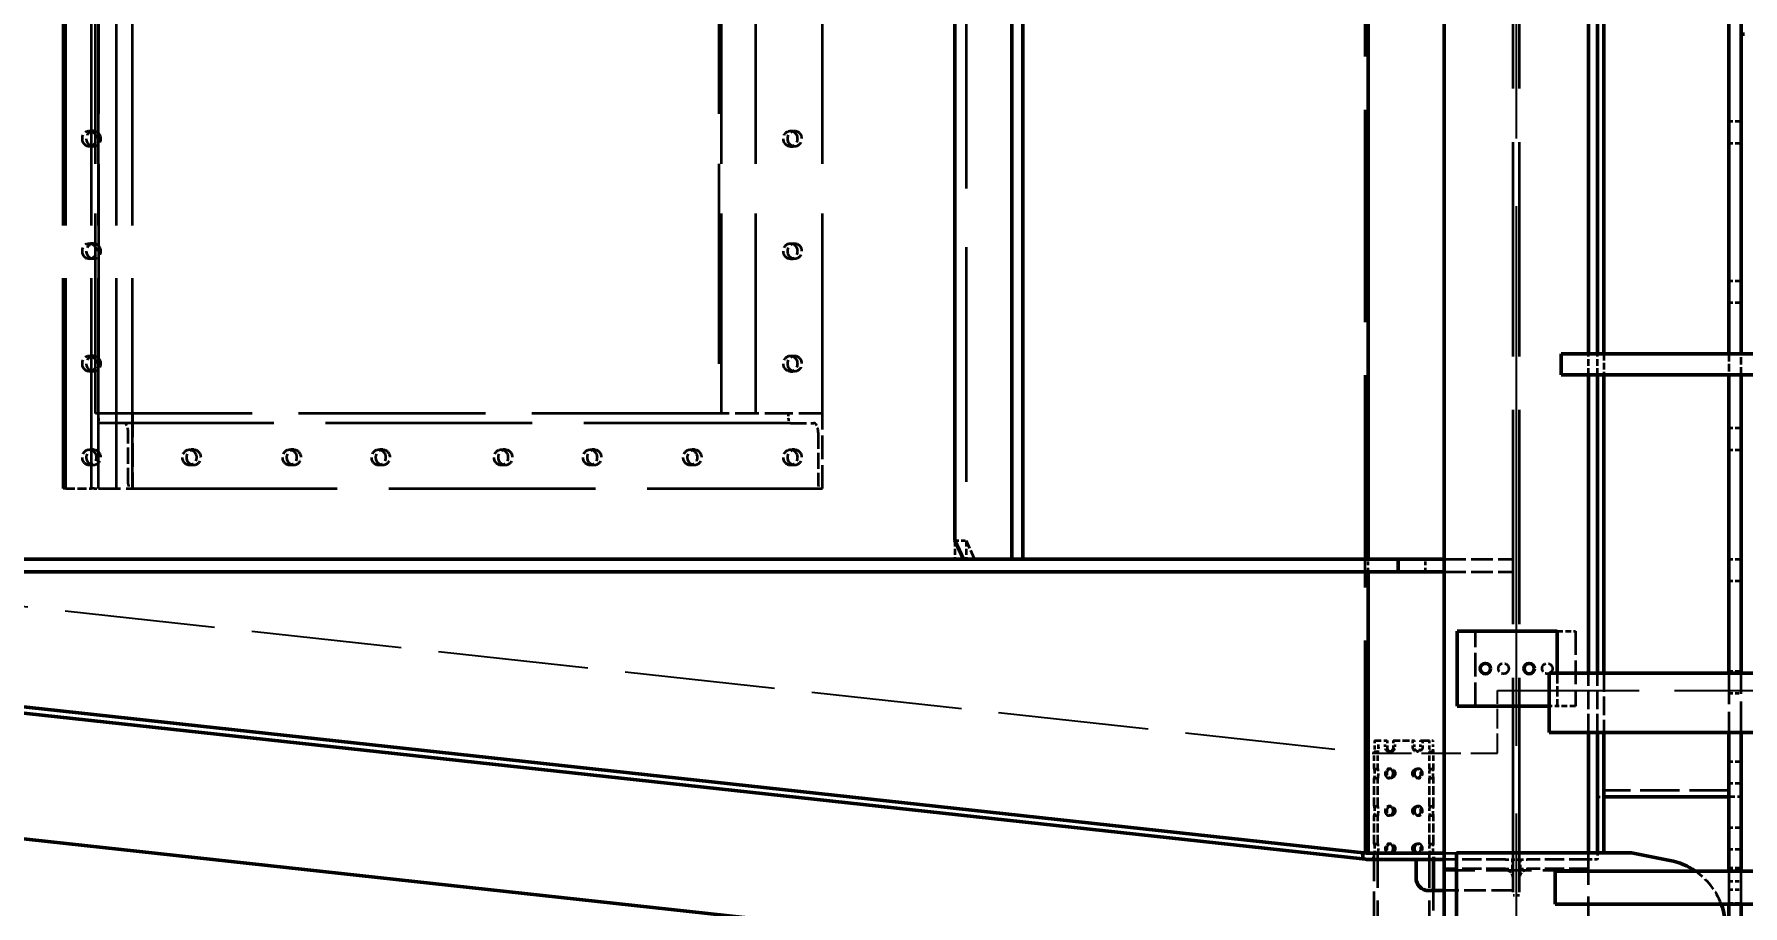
# Model space of a CAD drawing. Header units: inches. Extents: x 11 to 1621, y 11 to 1332.
# Drawn here: x 562.3 to 630.7, y 313.8 to 348.7 of the extents above; entities that cross this region are included whole.
import ezdxf

# ---------------------------------------------------------------- set-up
doc = ezdxf.new("R2010")
doc.units = ezdxf.units.IN
doc.header["$LTSCALE"] = 48
doc.header["$MEASUREMENT"] = 0
doc.linetypes.add('CHAIN', pattern=[0.7087, 0.4724, -0.0591, 0.1181, -0.0591])
doc.linetypes.add('DASHED', pattern=[0.2067, 0.1654, -0.0413])
for name, color, linetype, lineweight in [('Centerline (ANSI)', 7, 'Continuous', 25), ('Dimension (ANSI)', 7, 'Continuous', 25), ('Hidden (ANSI)', 7, 'DASHED', 35), ('Sketch Geometry (ANSI)', 7, 'Continuous', 25), ('Visible (ANSI)', 7, 'Continuous', 50)]:
    doc.layers.add(name, color=color, linetype=linetype, lineweight=lineweight)
doc.styles.add('Dimension Text', font='tahoma.ttf')
doc.dimstyles.new('ELC FT', dxfattribs={"dimscale": 48, "dimtxt": 0.12, "dimasz": 0.098425, "dimexe": 0.05, "dimexo": 0.1, "dimgap": 0.031496, "dimtad": 1, "dimdec": 5, "dimzin": 3, "dimdsep": 46, "dimlunit": 4, "dimtxsty": 'Dimension Text', "dimcen": 0.09, "dimdle": 0.5, "dimclrd": 5, "dimclre": 5, "dimclrt": 256, "dimadec": 1, "dimazin": 3, "dimtfac": 0.833333, "dimtofl": 0, "dimtmove": 0, "dimatfit": 3, "dimfxl": 0, "dimfrac": 2, "dimtolj": 1, "dimtzin": 0, "dimlwd": 25, "dimlwe": 25, "dimarcsym": 0})

# ---------------------------------------------------------------- blocks, each defined once
blk = doc.blocks.new('*D15')
at = {"layer": 'Defpoints', "color": 0, "linetype": 'Continuous', "transparency": 16777216}
for p in [(804.877, 319.63), (264.502, 280.771), (804.877, 187.693)]:
    blk.add_point(p, dxfattribs=at)
at = {"layer": 'Dimension (ANSI)', "color": 5, "linetype": 'Continuous', "lineweight": 25, "transparency": 16777216}
for p, q in [((804.877, 314.83), (804.877, 185.293)), ((264.502, 275.971), (264.502, 185.293)), ((269.227, 187.693), (800.153, 187.693))]:
    blk.add_line(p, q, dxfattribs=at)
at = {"layer": 'Dimension (ANSI)', "color": 5, "linetype": 'Continuous', "transparency": 16777216}
for points in [[(269.227, 188.48), (269.227, 186.905), (264.502, 187.693)], [(800.153, 188.48), (800.153, 186.905), (804.877, 187.693)]]:
    blk.add_solid(points, dxfattribs=at)
at = {"layer": 'Dimension (ANSI)', "linetype": 'Continuous', "lineweight": 25, "transparency": 16777216, "insert": (534.752, 192.841), "char_height": 5.76, "attachment_point": 5, "style": 'Dimension Text'}
blk.add_mtext('\\A1;45\'-0 3/8"', dxfattribs=at)

msp = doc.modelspace()

# ---------------------------------------------------------------- linework, layer by layer
at = {"layer": 'Centerline (ANSI)', "linetype": 'CHAIN', "ltscale": 0.952448}
msp.add_line((621.627429, 406.627735), (621.627429, 286.951101), dxfattribs=at)
at = {"layer": 'Hidden (ANSI)', "ltscale": 1.070374}
msp.add_line((615.589156, 315.948575), (615.589156, 400.907146), dxfattribs=at)
at = {"layer": 'Hidden (ANSI)', "ltscale": 1.080095}
for p, q in [((621.497429, 292.951101), (621.497429, 400.113796)), ((621.757429, 292.951101), (621.757429, 400.113796))]:
    msp.add_line(p, q, dxfattribs=at)
at = {"layer": 'Hidden (ANSI)', "ltscale": 1.182856}
msp.add_line((599.617519, 387.130235), (599.617519, 328.451101), dxfattribs=at)
at = {"layer": 'Hidden (ANSI)', "ltscale": 1.060817}
for p, q in [((563.499746, 330.525229), (563.499746, 383.150229)), ((563.604838, 330.525229), (563.604838, 383.150229)), ((564.641364, 330.525229), (564.641364, 383.150229)), ((564.909544, 330.525229), (564.909544, 383.150229)), ((565.639724, 330.525229), (565.639724, 383.150229)), ((566.275714, 330.525229), (566.275714, 383.150229))]:
    msp.add_line(p, q, dxfattribs=at)
at = {"layer": 'Hidden (ANSI)', "ltscale": 1.007902}
for p, q in [((564.795697, 333.525229), (564.795697, 373.525229)), ((564.909544, 373.525229), (564.909544, 333.525229)), ((589.723875, 373.525229), (589.723875, 333.525229)), ((589.837722, 333.525229), (589.837722, 373.525229)), ((589.837722, 333.525229), (589.837722, 373.525229)), ((591.203892, 333.525229), (591.203892, 373.525229)), ((593.874768, 333.525229), (593.874768, 373.525229))]:
    msp.add_line(p, q, dxfattribs=at)
at = {"layer": 'Hidden (ANSI)', "ltscale": 0.019741}
for p, q in [((630.127429, 345.220987), (630.627429, 345.220987)), ((630.127429, 344.345987), (630.627429, 344.345987)), ((630.127429, 338.842153), (630.627429, 338.842153)), ((630.127429, 337.967153), (630.627429, 337.967153)), ((630.127429, 332.955184), (630.627429, 332.955184)), ((630.127429, 332.080184), (630.627429, 332.080184)), ((599.172373, 328.451101), (599.617519, 328.451101)), ((615.703003, 327.201101), (615.703003, 327.701101)), ((615.703003, 327.201101), (615.703003, 327.701101)), ((615.703003, 327.201101), (615.703003, 327.701101)), ((617.992429, 327.201101), (617.992429, 327.701101)), ((630.127429, 327.705036), (630.627429, 327.705036)), ((630.127429, 326.830036), (630.627429, 326.830036)), ((630.127429, 323.220987), (630.627429, 323.220987)), ((630.127429, 322.345987), (630.627429, 322.345987)), ((630.127429, 319.613448), (630.627429, 319.613448)), ((630.127429, 318.738448), (630.627429, 318.738448)), ((630.627429, 318.192735), (630.127429, 318.192735)), ((630.127429, 316.971248), (630.627429, 316.971248)), ((630.127429, 316.096248), (630.627429, 316.096248)), ((630.127429, 315.359448), (630.627429, 315.359448)), ((630.127429, 314.817735), (630.627429, 314.817735)), ((630.127429, 314.484448), (630.627429, 314.484448)), ((630.127429, 313.942735), (630.627429, 313.942735))]:
    msp.add_line(p, q, dxfattribs=at)
at = {"layer": 'Hidden (ANSI)', "ltscale": 0.01478}
for p, q in [((564.717703, 344.837729), (564.546932, 344.837729)), ((592.591132, 344.837729), (592.761903, 344.837729)), ((564.717703, 344.212729), (564.546932, 344.212729)), ((592.591132, 344.212729), (592.761903, 344.212729)), ((564.717703, 340.337729), (564.546932, 340.337729)), ((564.717703, 339.712729), (564.546932, 339.712729)), ((592.591132, 340.337729), (592.761903, 340.337729)), ((592.591132, 339.712729), (592.761903, 339.712729)), ((564.717703, 335.837729), (564.546932, 335.837729)), ((592.591132, 335.837729), (592.761903, 335.837729)), ((564.717703, 335.212729), (564.546932, 335.212729)), ((592.591132, 335.212729), (592.761903, 335.212729)), ((564.717703, 332.087729), (564.546932, 332.087729)), ((568.724017, 332.087729), (568.553246, 332.087729)), ((572.730332, 332.087729), (572.55956, 332.087729)), ((576.2915, 332.087729), (576.120729, 332.087729)), ((581.188106, 332.087729), (581.017335, 332.087729)), ((584.749274, 332.087729), (584.578503, 332.087729)), ((588.755589, 332.087729), (588.584818, 332.087729)), ((592.761903, 332.087729), (592.591132, 332.087729)), ((564.717703, 331.462729), (564.546932, 331.462729)), ((568.724017, 331.462729), (568.553246, 331.462729)), ((572.730332, 331.462729), (572.55956, 331.462729)), ((576.2915, 331.462729), (576.120729, 331.462729)), ((581.188106, 331.462729), (581.017335, 331.462729)), ((584.749274, 331.462729), (584.578503, 331.462729)), ((588.755589, 331.462729), (588.584818, 331.462729)), ((592.761903, 331.462729), (592.591132, 331.462729)), ((621.466179, 315.692735), (621.466179, 315.317735)), ((621.788679, 315.692735), (621.788679, 315.317735))]:
    msp.add_line(p, q, dxfattribs=at)
at = {"layer": 'Hidden (ANSI)', "ltscale": 0.033232}
for p, q in [((624.512429, 335.080116), (624.512429, 335.920116)), ((624.877429, 335.080116), (624.877429, 335.920116)), ((625.127429, 335.920116), (625.127429, 335.080116))]:
    msp.add_line(p, q, dxfattribs=at)
at = {"layer": 'Hidden (ANSI)', "ltscale": 0.038411}
for p, q in [((630.127429, 335.920116), (630.127429, 335.080116)), ((630.627429, 335.080116), (630.627429, 335.920116))]:
    msp.add_line(p, q, dxfattribs=at)
at = {"layer": 'Hidden (ANSI)', "ltscale": 0.940708}
msp.add_line((589.723875, 333.525229), (564.795697, 333.525229), dxfattribs=at)
at = {"layer": 'Hidden (ANSI)', "ltscale": 0.007241}
for p, q in [((564.909544, 333.340229), (564.909544, 333.525229)), ((590.002426, 333.525229), (589.837722, 333.525229)), ((592.508598, 333.525229), (592.508598, 333.340229)), ((593.874768, 333.525229), (593.790521, 333.525229)), ((564.74484, 330.525229), (564.909544, 330.525229)), ((593.790521, 330.525229), (593.874768, 330.525229))]:
    msp.add_line(p, q, dxfattribs=at)
at = {"layer": 'Hidden (ANSI)', "ltscale": 1.041499}
for p, q in [((592.595122, 333.150229), (564.996068, 333.150229)), ((566.191467, 330.525229), (593.790521, 330.525229))]:
    msp.add_line(p, q, dxfattribs=at)
at = {"layer": 'Hidden (ANSI)', "ltscale": 0.118944}
for p, q in [((566.275714, 333.525229), (566.275714, 330.525229)), ((592.508598, 333.525229), (589.837722, 333.525229)), ((593.874768, 333.525229), (592.508598, 333.525229)), ((593.874768, 330.525229), (593.874768, 333.525229)), ((619.992429, 321.826101), (619.992429, 324.826101)), ((623.992429, 324.826101), (623.992429, 321.826101))]:
    msp.add_line(p, q, dxfattribs=at)
at = {"layer": 'Hidden (ANSI)', "ltscale": 0.00982}
for p, q in [((589.837722, 333.525229), (589.723875, 333.525229)), ((615.956596, 320.442735), (615.956596, 320.192735)), ((616.112851, 320.192735), (616.112851, 320.442735)), ((616.380519, 320.192735), (616.380519, 320.442735)), ((616.458646, 320.442735), (616.458646, 320.192735)), ((616.705278, 320.442735), (616.705278, 320.192735)), ((616.783405, 320.192735), (616.783405, 320.442735)), ((617.474995, 320.442735), (617.474995, 320.192735)), ((617.553123, 320.192735), (617.553123, 320.442735)), ((617.799755, 320.192735), (617.799755, 320.442735)), ((617.877882, 320.442735), (617.877882, 320.192735)), ((618.14555, 320.442735), (618.14555, 320.192735)), ((618.301804, 320.192735), (618.301804, 320.442735)), ((624.877429, 318.192735), (625.127429, 318.192735)), ((615.91045, 315.692735), (615.91045, 315.942735)), ((618.3167, 315.692735), (618.3167, 315.942735)), ((618.34795, 315.692735), (618.34795, 315.942735)), ((624.877429, 315.942735), (624.877429, 315.692735)), ((624.877429, 315.942735), (625.127429, 315.942735))]:
    msp.add_line(p, q, dxfattribs=at)
at = {"layer": 'Hidden (ANSI)', "ltscale": 0.081445}
for p, q in [((592.595122, 333.150229), (593.530949, 333.150229)), ((566.104943, 330.715229), (566.104943, 332.770229)), ((593.703997, 332.770229), (593.703997, 330.715229))]:
    msp.add_line(p, q, dxfattribs=at)
at = {"layer": 'Hidden (ANSI)', "ltscale": 0.008178}
for p, q in [((563.603222, 330.525229), (563.499746, 330.525229)), ((564.74484, 330.525229), (564.641364, 330.525229))]:
    msp.add_line(p, q, dxfattribs=at)
at = {"layer": 'Hidden (ANSI)', "ltscale": 0.046171}
msp.add_line((563.603222, 330.525229), (564.641364, 330.525229), dxfattribs=at)
at = {"layer": 'Hidden (ANSI)', "ltscale": 0.111603}
msp.add_line((564.909544, 330.525229), (566.191467, 330.525229), dxfattribs=at)
at = {"layer": 'Hidden (ANSI)', "ltscale": 0.029661}
for p, q in [((599.172373, 328.451101), (599.172373, 327.701101)), ((599.617519, 328.451101), (599.617519, 327.701101))]:
    msp.add_line(p, q, dxfattribs=at)
at = {"layer": 'Hidden (ANSI)', "ltscale": 0.041988}
msp.add_line((599.617519, 328.451101), (599.959061, 327.701101), dxfattribs=at)
at = {"layer": 'Hidden (ANSI)', "ltscale": 0.109222}
for p, q in [((618.742429, 327.701101), (621.497429, 327.701101)), ((618.742429, 327.201101), (621.497429, 327.201101)), ((621.497429, 314.442735), (618.742429, 314.442735))]:
    msp.add_line(p, q, dxfattribs=at)
at = {"layer": 'Hidden (ANSI)', "ltscale": 0.028669}
for p, q in [((623.267429, 324.826101), (623.992429, 324.826101)), ((623.992429, 321.826101), (623.267429, 321.826101))]:
    msp.add_line(p, q, dxfattribs=at)
at = {"layer": 'Hidden (ANSI)', "ltscale": 0.052083}
msp.add_line((623.267429, 323.141153), (623.267429, 321.826101), dxfattribs=at)
at = {"layer": 'Hidden (ANSI)', "ltscale": 0.094143}
for p, q in [((624.512429, 320.766153), (624.512429, 323.141153)), ((624.877429, 320.766153), (624.877429, 323.141153)), ((625.127429, 323.141153), (625.127429, 320.766153))]:
    msp.add_line(p, q, dxfattribs=at)
at = {"layer": 'Hidden (ANSI)', "ltscale": 0.156341}
for p, q in [((630.127429, 323.141153), (630.127429, 320.766153)), ((630.627429, 320.766153), (630.627429, 323.141153))]:
    msp.add_line(p, q, dxfattribs=at)
at = {"layer": 'Hidden (ANSI)', "ltscale": 0.012896}
msp.add_line((623.267429, 321.826101), (622.939929, 321.826101), dxfattribs=at)
at = {"layer": 'Hidden (ANSI)', "ltscale": 0.006011}
for p, q in [((615.9417, 320.005235), (616.0957, 320.005235)), ((616.61245, 320.005235), (616.53545, 320.005235)), ((617.72295, 320.005235), (617.64595, 320.005235)), ((618.1627, 320.005235), (618.3167, 320.005235)), ((615.9417, 319.317735), (616.0957, 319.317735)), ((616.61245, 319.317735), (616.53545, 319.317735)), ((617.72295, 319.317735), (617.64595, 319.317735)), ((618.1627, 319.317735), (618.3167, 319.317735)), ((615.9417, 318.942735), (616.0957, 318.942735)), ((616.61245, 318.942735), (616.53545, 318.942735)), ((617.72295, 318.942735), (617.64595, 318.942735)), ((618.1627, 318.942735), (618.3167, 318.942735)), ((615.9417, 317.817735), (616.0957, 317.817735)), ((616.61245, 317.817735), (616.53545, 317.817735)), ((617.72295, 317.817735), (617.64595, 317.817735)), ((618.1627, 317.817735), (618.3167, 317.817735)), ((615.9417, 317.442735), (616.0957, 317.442735)), ((616.61245, 317.442735), (616.53545, 317.442735)), ((617.72295, 317.442735), (617.64595, 317.442735)), ((618.1627, 317.442735), (618.3167, 317.442735)), ((615.9417, 316.317735), (616.0957, 316.317735)), ((616.61245, 316.317735), (616.53545, 316.317735)), ((617.72295, 316.317735), (617.64595, 316.317735)), ((618.1627, 316.317735), (618.3167, 316.317735))]:
    msp.add_line(p, q, dxfattribs=at)
at = {"layer": 'Hidden (ANSI)', "ltscale": 0.027181}
for p, q in [((615.9417, 319.317735), (615.9417, 320.005235)), ((616.0957, 319.317735), (616.0957, 320.005235)), ((618.1627, 319.317735), (618.1627, 320.005235)), ((618.3167, 319.317735), (618.3167, 320.005235))]:
    msp.add_line(p, q, dxfattribs=at)
at = {"layer": 'Hidden (ANSI)', "ltscale": 0.034302}
for p, q in [((615.956596, 320.442735), (616.380519, 320.442735)), ((616.705278, 320.442735), (617.553123, 320.442735)), ((617.877882, 320.442735), (618.301804, 320.442735))]:
    msp.add_line(p, q, dxfattribs=at)
at = {"layer": 'Hidden (ANSI)', "ltscale": 0.0061}
for p, q in [((616.380519, 320.442735), (616.458646, 320.442735)), ((617.799755, 320.442735), (617.877882, 320.442735))]:
    msp.add_line(p, q, dxfattribs=at)
at = {"layer": 'Hidden (ANSI)', "ltscale": 0.044541}
for p, q in [((615.9417, 317.817735), (615.9417, 318.942735)), ((616.0957, 317.817735), (616.0957, 318.942735)), ((618.1627, 317.817735), (618.1627, 318.942735)), ((618.3167, 317.817735), (618.3167, 318.942735)), ((615.9417, 316.317735), (615.9417, 317.442735)), ((616.0957, 316.317735), (616.0957, 317.442735)), ((618.1627, 316.317735), (618.1627, 317.442735)), ((618.3167, 316.317735), (618.3167, 317.442735))]:
    msp.add_line(p, q, dxfattribs=at)
at = {"layer": 'Hidden (ANSI)', "ltscale": 0.198306}
for p, q in [((630.127429, 318.44275), (625.127429, 318.44275)), ((630.127429, 318.442735), (625.127429, 318.442735)), ((625.127429, 318.19275), (630.127429, 318.19275))]:
    msp.add_line(p, q, dxfattribs=at)
at = {"layer": 'Hidden (ANSI)', "ltscale": 0.208226}
msp.add_line((615.9417, 310.692735), (615.9417, 315.942735), dxfattribs=at)
at = {"layer": 'Hidden (ANSI)', "ltscale": 0.257828}
for p, q in [((616.0957, 309.442735), (616.0957, 315.942735)), ((618.1627, 309.442735), (618.1627, 315.942735))]:
    msp.add_line(p, q, dxfattribs=at)
at = {"layer": 'Hidden (ANSI)', "ltscale": 0.243344}
msp.add_line((618.742429, 315.942735), (624.877429, 315.942735), dxfattribs=at)
at = {"layer": 'Hidden (ANSI)', "ltscale": 0.237987}
msp.add_line((624.512429, 309.951101), (624.512429, 315.951101), dxfattribs=at)
at = {"layer": 'Hidden (ANSI)', "ltscale": 0.000231978}
for p, q in [((624.877429, 315.942735), (624.877429, 315.951101)), ((625.127429, 315.951101), (625.127429, 315.942735))]:
    msp.add_line(p, q, dxfattribs=at)
at = {"layer": 'Hidden (ANSI)', "ltscale": 0.097317}
for p, q in [((621.197429, 315.692735), (618.742429, 315.692735)), ((621.197429, 315.317735), (618.742429, 315.317735)), ((624.512429, 315.692735), (622.057429, 315.692735)), ((624.512429, 315.317735), (622.057429, 315.317735))]:
    msp.add_line(p, q, dxfattribs=at)
at = {"layer": 'Hidden (ANSI)', "ltscale": 0.22886}
msp.add_line((624.512429, 315.252735), (618.742429, 315.252735), dxfattribs=at)
at = {"layer": 'Hidden (ANSI)', "ltscale": 0.016651}
for p, q in [((621.197429, 315.692735), (621.466179, 315.692735)), ((621.197429, 315.317735), (621.466179, 315.317735)), ((621.788679, 315.692735), (622.057429, 315.692735)), ((621.788679, 315.317735), (622.057429, 315.317735))]:
    msp.add_line(p, q, dxfattribs=at)
at = {"layer": 'Hidden (ANSI)', "ltscale": 0.012697}
msp.add_line((621.466179, 315.692735), (621.788679, 315.692735), dxfattribs=at)
at = {"layer": 'Hidden (ANSI)', "ltscale": 0.014384}
msp.add_line((624.877429, 315.692735), (624.512429, 315.692735), dxfattribs=at)
at = {"layer": 'Hidden (ANSI)', "ltscale": 0.187188}
for p, q in [((630.127429, 315.219462), (630.127429, 313.904462)), ((630.627429, 313.904462), (630.627429, 315.219462))]:
    msp.add_line(p, q, dxfattribs=at)
at = {"layer": 'Hidden (ANSI)', "ltscale": 0.148704}
msp.add_line((618.3167, 310.692735), (618.3167, 314.442735), dxfattribs=at)
at = {"layer": 'Hidden (ANSI)', "ltscale": 0.010217}
msp.add_line((621.757429, 314.252735), (621.497429, 314.252735), dxfattribs=at)
at = {"layer": 'Hidden (ANSI)', "ltscale": 0.051884}
for centre in [(621.117429, 323.326101), (622.867429, 323.326101)]:
    msp.add_circle(centre, 0.2085, dxfattribs=at)
at = {"layer": 'Hidden (ANSI)', "ltscale": 0.000976341}
msp.add_arc((615.656352, 316.192735), 0.25, 263.7834729, 270, dxfattribs=at)
at = {"layer": 'Hidden (ANSI)', "ltscale": 0.067112}
msp.add_arc((627.242429, 312.951101), 2.75, 20.28418003, 55.57414757, dxfattribs=at)
at = {"layer": 'Hidden (ANSI)', "ltscale": 0.077814}
for centre, major_axis in [((564.546932, 344.525229), (0, -0.3125)), ((564.717703, 344.525229), (0, 0.3125)), ((592.591132, 344.525229), (0, 0.3125)), ((592.761903, 344.525229), (0, -0.3125)), ((564.546932, 340.025229), (0, -0.3125)), ((564.717703, 340.025229), (0, 0.3125)), ((592.591132, 340.025229), (0, 0.3125)), ((592.761903, 340.025229), (0, -0.3125)), ((564.546932, 335.525229), (0, -0.3125)), ((564.717703, 335.525229), (0, 0.3125)), ((592.591132, 335.525229), (0, 0.3125)), ((592.761903, 335.525229), (0, -0.3125)), ((564.546932, 331.775229), (0, 0.3125)), ((564.717703, 331.775229), (0, -0.3125)), ((568.553246, 331.775229), (0, 0.3125)), ((568.724017, 331.775229), (0, -0.3125)), ((572.55956, 331.775229), (0, 0.3125)), ((572.730332, 331.775229), (0, -0.3125)), ((576.120729, 331.775229), (0, 0.3125)), ((576.2915, 331.775229), (0, -0.3125)), ((581.017335, 331.775229), (0, 0.3125)), ((581.188106, 331.775229), (0, -0.3125)), ((584.578503, 331.775229), (0, 0.3125)), ((584.749274, 331.775229), (0, -0.3125)), ((588.584818, 331.775229), (0, 0.3125)), ((588.755589, 331.775229), (0, -0.3125)), ((592.591132, 331.775229), (0, 0.3125)), ((592.761903, 331.775229), (0, -0.3125))]:
    msp.add_ellipse(centre, major_axis=major_axis, ratio=0.890292068, dxfattribs=at)
at = {"layer": 'Hidden (ANSI)', "ltscale": 0.011743}
for centre in [(564.996068, 333.340229), (592.595122, 333.340229), (566.191467, 330.715229), (593.790521, 330.715229)]:
    msp.add_ellipse(centre, major_axis=(0, -0.19), ratio=0.45538998, start_param=4.71238898, end_param=6.283185307, dxfattribs=at)
at = {"layer": 'Hidden (ANSI)', "ltscale": 0.023586}
for centre in [(565.931895, 332.770229), (593.530949, 332.770229)]:
    msp.add_ellipse(centre, major_axis=(0, 0.38), ratio=0.45538998, start_param=4.71238898, end_param=6.283185307, dxfattribs=at)
at = {"layer": 'Hidden (ANSI)', "ltscale": 0.011604}
for points, knots in [([(615.956596, 320.192735), (615.956596, 320.169149), (615.955811, 320.144019), (615.952988, 320.097835), (615.950993, 320.076777), (615.947257, 320.043527), (615.945272, 320.029104), (615.942474, 320.009956), (615.9417, 320.005235), (615.9417, 320.005235)], [-1.4377642945, -1.4377642945, -1.4377642945, -1.4377642945, -1.2580418296, -1.2580418296, -1.0783193647, -1.0783193647, -0.898600756, -0.898600756, -0.7188821473, -0.7188821473, -0.7188821472, -0.7188821472]), ([(618.3167, 320.005235), (618.3167, 320.005235), (618.315926, 320.009956), (618.313128, 320.029104), (618.311144, 320.043527), (618.307408, 320.076777), (618.305412, 320.097835), (618.302589, 320.144019), (618.301804, 320.169149), (618.301804, 320.192735)], [0.7188821473, 0.7188821473, 0.7188821473, 0.7188821473, 0.898600756, 0.898600756, 1.0783193647, 1.0783193647, 1.2580418296, 1.2580418296, 1.4377642945, 1.4377642945, 1.4377642945, 1.4377642945])]:
    msp.add_open_spline(points, degree=3, knots=knots, dxfattribs=at)
at = {"layer": 'Hidden (ANSI)', "ltscale": 0.01161}
for points, knots in [([(616.0957, 320.005235), (616.0957, 320.005235), (616.096591, 320.009962), (616.099808, 320.029113), (616.10209, 320.043535), (616.106389, 320.07677), (616.108688, 320.097819), (616.111944, 320.143999), (616.112851, 320.169135), (616.112851, 320.192735)], [0.719303235, 0.719303235, 0.7193032351, 0.7193032351, 0.8991256555, 0.8991256555, 1.078948076, 1.078948076, 1.258777273, 1.258777273, 1.4386064701, 1.4386064701, 1.4386064701, 1.4386064701]), ([(618.14555, 320.192735), (618.14555, 320.169135), (618.146457, 320.143999), (618.149712, 320.097819), (618.152011, 320.07677), (618.15631, 320.043535), (618.158593, 320.029113), (618.16181, 320.009962), (618.1627, 320.005235), (618.1627, 320.005235)], [-1.4386064701, -1.4386064701, -1.4386064701, -1.4386064701, -1.258777273, -1.258777273, -1.078948076, -1.078948076, -0.8991256555, -0.8991256555, -0.719303235, -0.719303235, -0.719303235, -0.719303235])]:
    msp.add_open_spline(points, degree=3, knots=knots, dxfattribs=at)
at = {"layer": 'Hidden (ANSI)', "ltscale": 0.023308}
for points, knots in [([(616.705278, 320.192735), (616.705278, 320.169149), (616.700796, 320.144019), (616.682803, 320.097835), (616.669314, 320.076777), (616.638651, 320.043527), (616.619422, 320.029104), (616.578026, 320.009956), (616.555876, 320.005235), (616.515025, 320.005235), (616.493648, 320.009956), (616.45505, 320.029104), (616.437806, 320.043527), (616.410879, 320.076777), (616.399386, 320.097835), (616.384215, 320.144019), (616.380519, 320.169149), (616.380519, 320.192735)], [0, 0, 0, 0, 0.179722465, 0.179722465, 0.35944493, 0.35944493, 0.539163539, 0.539163539, 0.718882147, 0.718882147, 0.898600756, 0.898600756, 1.078319365, 1.078319365, 1.25804183, 1.25804183, 1.437764295, 1.437764295, 1.437764295, 1.437764295]), ([(617.877882, 320.192735), (617.877882, 320.169149), (617.874186, 320.144019), (617.859015, 320.097835), (617.847522, 320.076777), (617.820594, 320.043527), (617.80335, 320.029104), (617.764752, 320.009956), (617.743376, 320.005235), (617.702525, 320.005235), (617.680374, 320.009956), (617.638978, 320.029104), (617.61975, 320.043527), (617.589086, 320.076777), (617.575598, 320.097835), (617.557604, 320.144019), (617.553123, 320.169149), (617.553123, 320.192735)], [-1.437764295, -1.437764295, -1.437764295, -1.437764295, -1.25804183, -1.25804183, -1.078319365, -1.078319365, -0.898600756, -0.898600756, -0.718882147, -0.718882147, -0.539163539, -0.539163539, -0.35944493, -0.35944493, -0.179722465, -0.179722465, 0, 0, 0, 0]), ([(615.9417, 319.317735), (615.9417, 319.317735), (615.942474, 319.313013), (615.945272, 319.293866), (615.947257, 319.279442), (615.950993, 319.246192), (615.952988, 319.225135), (615.955811, 319.178951), (615.956596, 319.15382), (615.956596, 319.106649), (615.955811, 319.081519), (615.952988, 319.035335), (615.950993, 319.014277), (615.947257, 318.981027), (615.945272, 318.966604), (615.942474, 318.947456), (615.9417, 318.942735), (615.9417, 318.942735)], [0.718882147, 0.718882147, 0.718882147, 0.718882147, 0.898600756, 0.898600756, 1.078319365, 1.078319365, 1.25804183, 1.25804183, 1.437764295, 1.437764295, 1.617486759, 1.617486759, 1.797209224, 1.797209224, 1.976927833, 1.976927833, 2.156646442, 2.156646442, 2.156646442, 2.156646442]), ([(618.3167, 318.942735), (618.3167, 318.942735), (618.315926, 318.947456), (618.313128, 318.966604), (618.311144, 318.981027), (618.307408, 319.014277), (618.305412, 319.035335), (618.302589, 319.081519), (618.301804, 319.106649), (618.301804, 319.15382), (618.302589, 319.178951), (618.305412, 319.225135), (618.307408, 319.246192), (618.311144, 319.279442), (618.313128, 319.293866), (618.315926, 319.313013), (618.3167, 319.317735), (618.3167, 319.317735)], [0.718882147, 0.718882147, 0.718882147, 0.718882147, 0.898600756, 0.898600756, 1.078319365, 1.078319365, 1.25804183, 1.25804183, 1.437764295, 1.437764295, 1.617486759, 1.617486759, 1.797209224, 1.797209224, 1.976927833, 1.976927833, 2.156646442, 2.156646442, 2.156646442, 2.156646442]), ([(615.9417, 317.817735), (615.9417, 317.817735), (615.942474, 317.813013), (615.945272, 317.793866), (615.947257, 317.779442), (615.950993, 317.746192), (615.952988, 317.725135), (615.955811, 317.678951), (615.956596, 317.65382), (615.956596, 317.606649), (615.955811, 317.581519), (615.952988, 317.535335), (615.950993, 317.514277), (615.947257, 317.481027), (615.945272, 317.466604), (615.942474, 317.447456), (615.9417, 317.442735), (615.9417, 317.442735)], [0.718882147, 0.718882147, 0.718882147, 0.718882147, 0.898600756, 0.898600756, 1.078319365, 1.078319365, 1.25804183, 1.25804183, 1.437764295, 1.437764295, 1.617486759, 1.617486759, 1.797209224, 1.797209224, 1.976927833, 1.976927833, 2.156646442, 2.156646442, 2.156646442, 2.156646442]), ([(618.3167, 317.442735), (618.3167, 317.442735), (618.315926, 317.447456), (618.313128, 317.466604), (618.311144, 317.481027), (618.307408, 317.514277), (618.305412, 317.535335), (618.302589, 317.581519), (618.301804, 317.606649), (618.301804, 317.65382), (618.302589, 317.678951), (618.305412, 317.725135), (618.307408, 317.746192), (618.311144, 317.779442), (618.313128, 317.793866), (618.315926, 317.813013), (618.3167, 317.817735), (618.3167, 317.817735)], [0.718882147, 0.718882147, 0.718882147, 0.718882147, 0.898600756, 0.898600756, 1.078319365, 1.078319365, 1.25804183, 1.25804183, 1.437764295, 1.437764295, 1.617486759, 1.617486759, 1.797209224, 1.797209224, 1.976927833, 1.976927833, 2.156646442, 2.156646442, 2.156646442, 2.156646442]), ([(615.9417, 316.317735), (615.9417, 316.317735), (615.942474, 316.313013), (615.945272, 316.293866), (615.947257, 316.279442), (615.950993, 316.246192), (615.952988, 316.225135), (615.955811, 316.178951), (615.956596, 316.15382), (615.956596, 316.106649), (615.955811, 316.081519), (615.952988, 316.035335), (615.950993, 316.014277), (615.947257, 315.981027), (615.945272, 315.966604), (615.942474, 315.947456), (615.9417, 315.942735), (615.9417, 315.942735)], [0.718882147, 0.718882147, 0.718882147, 0.718882147, 0.898600756, 0.898600756, 1.078319365, 1.078319365, 1.25804183, 1.25804183, 1.437764295, 1.437764295, 1.617486759, 1.617486759, 1.797209224, 1.797209224, 1.976927833, 1.976927833, 2.156646442, 2.156646442, 2.156646442, 2.156646442]), ([(618.3167, 315.942735), (618.3167, 315.942735), (618.315926, 315.947456), (618.313128, 315.966604), (618.311144, 315.981027), (618.307408, 316.014277), (618.305412, 316.035335), (618.302589, 316.081519), (618.301804, 316.106649), (618.301804, 316.15382), (618.302589, 316.178951), (618.305412, 316.225135), (618.307408, 316.246192), (618.311144, 316.279442), (618.313128, 316.293866), (618.315926, 316.313013), (618.3167, 316.317735), (618.3167, 316.317735)], [0.718882147, 0.718882147, 0.718882147, 0.718882147, 0.898600756, 0.898600756, 1.078319365, 1.078319365, 1.25804183, 1.25804183, 1.437764295, 1.437764295, 1.617486759, 1.617486759, 1.797209224, 1.797209224, 1.976927833, 1.976927833, 2.156646442, 2.156646442, 2.156646442, 2.156646442])]:
    msp.add_open_spline(points, degree=3, knots=knots, dxfattribs=at)
at = {"layer": 'Hidden (ANSI)', "ltscale": 0.02332}
for points, knots in [([(616.458646, 320.192735), (616.458646, 320.169135), (616.462286, 320.143999), (616.477244, 320.097819), (616.488583, 320.07677), (616.515217, 320.043535), (616.532304, 320.029113), (616.57069, 320.009962), (616.592013, 320.005235), (616.632887, 320.005235), (616.655101, 320.009962), (616.696704, 320.029113), (616.716074, 320.043535), (616.747006, 320.07677), (616.760645, 320.097819), (616.778858, 320.143999), (616.783405, 320.169135), (616.783405, 320.192735)], [-1.43860647, -1.43860647, -1.43860647, -1.43860647, -1.258777273, -1.258777273, -1.078948076, -1.078948076, -0.899125655, -0.899125655, -0.719303235, -0.719303235, -0.539480815, -0.539480815, -0.359658394, -0.359658394, -0.179829197, -0.179829197, 0, 0, 0, 0]), ([(617.474995, 320.192735), (617.474995, 320.169135), (617.479543, 320.143999), (617.497756, 320.097819), (617.511394, 320.07677), (617.542327, 320.043535), (617.561697, 320.029113), (617.603299, 320.009962), (617.625513, 320.005235), (617.666387, 320.005235), (617.687711, 320.009962), (617.726096, 320.029113), (617.743184, 320.043535), (617.769817, 320.07677), (617.781157, 320.097819), (617.796114, 320.143999), (617.799755, 320.169135), (617.799755, 320.192735)], [0, 0, 0, 0, 0.179829197, 0.179829197, 0.359658394, 0.359658394, 0.539480815, 0.539480815, 0.719303235, 0.719303235, 0.899125655, 0.899125655, 1.078948076, 1.078948076, 1.258777273, 1.258777273, 1.43860647, 1.43860647, 1.43860647, 1.43860647]), ([(616.0957, 318.942735), (616.0957, 318.942735), (616.096591, 318.947462), (616.099808, 318.966613), (616.10209, 318.981035), (616.106389, 319.01427), (616.108688, 319.035319), (616.111944, 319.081499), (616.112851, 319.106635), (616.112851, 319.153834), (616.111944, 319.17897), (616.108688, 319.225151), (616.106389, 319.246199), (616.10209, 319.279435), (616.099808, 319.293856), (616.096591, 319.313008), (616.0957, 319.317735), (616.0957, 319.317735)], [0.719303235, 0.719303235, 0.719303235, 0.719303235, 0.899125655, 0.899125655, 1.078948076, 1.078948076, 1.258777273, 1.258777273, 1.43860647, 1.43860647, 1.618435667, 1.618435667, 1.798264864, 1.798264864, 1.978087285, 1.978087285, 2.157909705, 2.157909705, 2.157909705, 2.157909705]), ([(618.1627, 319.317735), (618.1627, 319.317735), (618.16181, 319.313008), (618.158593, 319.293856), (618.15631, 319.279435), (618.152011, 319.246199), (618.149712, 319.225151), (618.146457, 319.17897), (618.14555, 319.153834), (618.14555, 319.106635), (618.146457, 319.081499), (618.149712, 319.035319), (618.152011, 319.01427), (618.15631, 318.981035), (618.158593, 318.966613), (618.16181, 318.947462), (618.1627, 318.942735), (618.1627, 318.942735)], [0.719303235, 0.719303235, 0.719303235, 0.719303235, 0.899125655, 0.899125655, 1.078948076, 1.078948076, 1.258777273, 1.258777273, 1.43860647, 1.43860647, 1.618435667, 1.618435667, 1.798264864, 1.798264864, 1.978087285, 1.978087285, 2.157909705, 2.157909705, 2.157909705, 2.157909705]), ([(616.0957, 317.442735), (616.0957, 317.442735), (616.096591, 317.447462), (616.099808, 317.466613), (616.10209, 317.481035), (616.106389, 317.51427), (616.108688, 317.535319), (616.111944, 317.581499), (616.112851, 317.606635), (616.112851, 317.653834), (616.111944, 317.67897), (616.108688, 317.725151), (616.106389, 317.746199), (616.10209, 317.779435), (616.099808, 317.793856), (616.096591, 317.813008), (616.0957, 317.817735), (616.0957, 317.817735)], [0.719303235, 0.719303235, 0.719303235, 0.719303235, 0.899125655, 0.899125655, 1.078948076, 1.078948076, 1.258777273, 1.258777273, 1.43860647, 1.43860647, 1.618435667, 1.618435667, 1.798264864, 1.798264864, 1.978087285, 1.978087285, 2.157909705, 2.157909705, 2.157909705, 2.157909705]), ([(618.1627, 317.817735), (618.1627, 317.817735), (618.16181, 317.813008), (618.158593, 317.793856), (618.15631, 317.779435), (618.152011, 317.746199), (618.149712, 317.725151), (618.146457, 317.67897), (618.14555, 317.653834), (618.14555, 317.606635), (618.146457, 317.581499), (618.149712, 317.535319), (618.152011, 317.51427), (618.15631, 317.481035), (618.158593, 317.466613), (618.16181, 317.447462), (618.1627, 317.442735), (618.1627, 317.442735)], [0.719303235, 0.719303235, 0.719303235, 0.719303235, 0.899125655, 0.899125655, 1.078948076, 1.078948076, 1.258777273, 1.258777273, 1.43860647, 1.43860647, 1.618435667, 1.618435667, 1.798264864, 1.798264864, 1.978087285, 1.978087285, 2.157909705, 2.157909705, 2.157909705, 2.157909705]), ([(616.0957, 315.942735), (616.0957, 315.942735), (616.096591, 315.947462), (616.099808, 315.966613), (616.10209, 315.981035), (616.106389, 316.01427), (616.108688, 316.035319), (616.111944, 316.081499), (616.112851, 316.106635), (616.112851, 316.153834), (616.111944, 316.17897), (616.108688, 316.225151), (616.106389, 316.246199), (616.10209, 316.279435), (616.099808, 316.293856), (616.096591, 316.313008), (616.0957, 316.317735), (616.0957, 316.317735)], [0.719303235, 0.719303235, 0.719303235, 0.719303235, 0.899125655, 0.899125655, 1.078948076, 1.078948076, 1.258777273, 1.258777273, 1.43860647, 1.43860647, 1.618435667, 1.618435667, 1.798264864, 1.798264864, 1.978087285, 1.978087285, 2.157909705, 2.157909705, 2.157909705, 2.157909705]), ([(618.1627, 316.317735), (618.1627, 316.317735), (618.16181, 316.313008), (618.158593, 316.293856), (618.15631, 316.279435), (618.152011, 316.246199), (618.149712, 316.225151), (618.146457, 316.17897), (618.14555, 316.153834), (618.14555, 316.106635), (618.146457, 316.081499), (618.149712, 316.035319), (618.152011, 316.01427), (618.15631, 315.981035), (618.158593, 315.966613), (618.16181, 315.947462), (618.1627, 315.942735), (618.1627, 315.942735)], [0.719303235, 0.719303235, 0.719303235, 0.719303235, 0.899125655, 0.899125655, 1.078948076, 1.078948076, 1.258777273, 1.258777273, 1.43860647, 1.43860647, 1.618435667, 1.618435667, 1.798264864, 1.798264864, 1.978087285, 1.978087285, 2.157909705, 2.157909705, 2.157909705, 2.157909705])]:
    msp.add_open_spline(points, degree=3, knots=knots, dxfattribs=at)
at = {"layer": 'Hidden (ANSI)', "ltscale": 0.046715}
for points in [[(616.705278, 319.130235), (616.705278, 319.106649), (616.700796, 319.081519), (616.682803, 319.035335), (616.669314, 319.014277), (616.638651, 318.981027), (616.619422, 318.966604), (616.578026, 318.947456), (616.555876, 318.942735), (616.515025, 318.942735), (616.493648, 318.947456), (616.45505, 318.966604), (616.437806, 318.981027), (616.410879, 319.014277), (616.399386, 319.035335), (616.384215, 319.081519), (616.380519, 319.106649), (616.380519, 319.15382), (616.384215, 319.178951), (616.399386, 319.225135), (616.410879, 319.246192), (616.437806, 319.279442), (616.45505, 319.293866), (616.493648, 319.313013), (616.515025, 319.317735), (616.555876, 319.317735), (616.578026, 319.313013), (616.619422, 319.293866), (616.638651, 319.279442), (616.669314, 319.246192), (616.682803, 319.225135), (616.700796, 319.178951), (616.705278, 319.15382), (616.705278, 319.130235)], [(617.553123, 319.130235), (617.553123, 319.15382), (617.557604, 319.178951), (617.575598, 319.225135), (617.589086, 319.246192), (617.61975, 319.279442), (617.638978, 319.293866), (617.680374, 319.313013), (617.702525, 319.317735), (617.743376, 319.317735), (617.764752, 319.313013), (617.80335, 319.293866), (617.820594, 319.279442), (617.847522, 319.246192), (617.859015, 319.225135), (617.874186, 319.178951), (617.877882, 319.15382), (617.877882, 319.106649), (617.874186, 319.081519), (617.859015, 319.035335), (617.847522, 319.014277), (617.820594, 318.981027), (617.80335, 318.966604), (617.764752, 318.947456), (617.743376, 318.942735), (617.702525, 318.942735), (617.680374, 318.947456), (617.638978, 318.966604), (617.61975, 318.981027), (617.589086, 319.014277), (617.575598, 319.035335), (617.557604, 319.081519), (617.553123, 319.106649), (617.553123, 319.130235)], [(616.705278, 317.630235), (616.705278, 317.606649), (616.700796, 317.581519), (616.682803, 317.535335), (616.669314, 317.514277), (616.638651, 317.481027), (616.619422, 317.466604), (616.578026, 317.447456), (616.555876, 317.442735), (616.515025, 317.442735), (616.493648, 317.447456), (616.45505, 317.466604), (616.437806, 317.481027), (616.410879, 317.514277), (616.399386, 317.535335), (616.384215, 317.581519), (616.380519, 317.606649), (616.380519, 317.65382), (616.384215, 317.678951), (616.399386, 317.725135), (616.410879, 317.746192), (616.437806, 317.779442), (616.45505, 317.793866), (616.493648, 317.813013), (616.515025, 317.817735), (616.555876, 317.817735), (616.578026, 317.813013), (616.619422, 317.793866), (616.638651, 317.779442), (616.669314, 317.746192), (616.682803, 317.725135), (616.700796, 317.678951), (616.705278, 317.65382), (616.705278, 317.630235)], [(617.553123, 317.630235), (617.553123, 317.65382), (617.557604, 317.678951), (617.575598, 317.725135), (617.589086, 317.746192), (617.61975, 317.779442), (617.638978, 317.793866), (617.680374, 317.813013), (617.702525, 317.817735), (617.743376, 317.817735), (617.764752, 317.813013), (617.80335, 317.793866), (617.820594, 317.779442), (617.847522, 317.746192), (617.859015, 317.725135), (617.874186, 317.678951), (617.877882, 317.65382), (617.877882, 317.606649), (617.874186, 317.581519), (617.859015, 317.535335), (617.847522, 317.514277), (617.820594, 317.481027), (617.80335, 317.466604), (617.764752, 317.447456), (617.743376, 317.442735), (617.702525, 317.442735), (617.680374, 317.447456), (617.638978, 317.466604), (617.61975, 317.481027), (617.589086, 317.514277), (617.575598, 317.535335), (617.557604, 317.581519), (617.553123, 317.606649), (617.553123, 317.630235)], [(616.705278, 316.130235), (616.705278, 316.106649), (616.700796, 316.081519), (616.682803, 316.035335), (616.669314, 316.014277), (616.638651, 315.981027), (616.619422, 315.966604), (616.578026, 315.947456), (616.555876, 315.942735), (616.515025, 315.942735), (616.493648, 315.947456), (616.45505, 315.966604), (616.437806, 315.981027), (616.410879, 316.014277), (616.399386, 316.035335), (616.384215, 316.081519), (616.380519, 316.106649), (616.380519, 316.15382), (616.384215, 316.178951), (616.399386, 316.225135), (616.410879, 316.246192), (616.437806, 316.279442), (616.45505, 316.293866), (616.493648, 316.313013), (616.515025, 316.317735), (616.555876, 316.317735), (616.578026, 316.313013), (616.619422, 316.293866), (616.638651, 316.279442), (616.669314, 316.246192), (616.682803, 316.225135), (616.700796, 316.178951), (616.705278, 316.15382), (616.705278, 316.130235)], [(617.553123, 316.130235), (617.553123, 316.15382), (617.557604, 316.178951), (617.575598, 316.225135), (617.589086, 316.246192), (617.61975, 316.279442), (617.638978, 316.293866), (617.680374, 316.313013), (617.702525, 316.317735), (617.743376, 316.317735), (617.764752, 316.313013), (617.80335, 316.293866), (617.820594, 316.279442), (617.847522, 316.246192), (617.859015, 316.225135), (617.874186, 316.178951), (617.877882, 316.15382), (617.877882, 316.106649), (617.874186, 316.081519), (617.859015, 316.035335), (617.847522, 316.014277), (617.820594, 315.981027), (617.80335, 315.966604), (617.764752, 315.947456), (617.743376, 315.942735), (617.702525, 315.942735), (617.680374, 315.947456), (617.638978, 315.966604), (617.61975, 315.981027), (617.589086, 316.014277), (617.575598, 316.035335), (617.557604, 316.081519), (617.553123, 316.106649), (617.553123, 316.130235)]]:
    msp.add_open_spline(points, degree=3, knots=[0, 0, 0, 0, 0.179722465, 0.179722465, 0.35944493, 0.35944493, 0.539163539, 0.539163539, 0.718882147, 0.718882147, 0.898600756, 0.898600756, 1.078319365, 1.078319365, 1.25804183, 1.25804183, 1.437764295, 1.437764295, 1.617486759, 1.617486759, 1.797209224, 1.797209224, 1.976927833, 1.976927833, 2.156646442, 2.156646442, 2.336365051, 2.336365051, 2.516083659, 2.516083659, 2.695806124, 2.695806124, 2.875528589, 2.875528589, 2.875528589, 2.875528589], dxfattribs=at)
at = {"layer": 'Hidden (ANSI)', "ltscale": 0.046739}
for points in [[(616.783405, 319.130235), (616.783405, 319.153834), (616.778858, 319.17897), (616.760645, 319.225151), (616.747006, 319.246199), (616.716074, 319.279435), (616.696704, 319.293856), (616.655101, 319.313008), (616.632887, 319.317735), (616.592013, 319.317735), (616.57069, 319.313008), (616.532304, 319.293856), (616.515217, 319.279435), (616.488583, 319.246199), (616.477244, 319.225151), (616.462286, 319.17897), (616.458646, 319.153834), (616.458646, 319.106635), (616.462286, 319.081499), (616.477244, 319.035319), (616.488583, 319.01427), (616.515217, 318.981035), (616.532304, 318.966613), (616.57069, 318.947462), (616.592013, 318.942735), (616.632887, 318.942735), (616.655101, 318.947462), (616.696704, 318.966613), (616.716074, 318.981035), (616.747006, 319.01427), (616.760645, 319.035319), (616.778858, 319.081499), (616.783405, 319.106635), (616.783405, 319.130235)], [(617.474995, 319.130235), (617.474995, 319.106635), (617.479543, 319.081499), (617.497756, 319.035319), (617.511394, 319.01427), (617.542327, 318.981035), (617.561697, 318.966613), (617.603299, 318.947462), (617.625513, 318.942735), (617.666387, 318.942735), (617.687711, 318.947462), (617.726096, 318.966613), (617.743184, 318.981035), (617.769817, 319.01427), (617.781157, 319.035319), (617.796114, 319.081499), (617.799755, 319.106635), (617.799755, 319.153834), (617.796114, 319.17897), (617.781157, 319.225151), (617.769817, 319.246199), (617.743184, 319.279435), (617.726096, 319.293856), (617.687711, 319.313008), (617.666387, 319.317735), (617.625513, 319.317735), (617.603299, 319.313008), (617.561697, 319.293856), (617.542327, 319.279435), (617.511394, 319.246199), (617.497756, 319.225151), (617.479543, 319.17897), (617.474995, 319.153834), (617.474995, 319.130235)], [(616.783405, 317.630235), (616.783405, 317.653834), (616.778858, 317.67897), (616.760645, 317.725151), (616.747006, 317.746199), (616.716074, 317.779435), (616.696704, 317.793856), (616.655101, 317.813008), (616.632887, 317.817735), (616.592013, 317.817735), (616.57069, 317.813008), (616.532304, 317.793856), (616.515217, 317.779435), (616.488583, 317.746199), (616.477244, 317.725151), (616.462286, 317.67897), (616.458646, 317.653834), (616.458646, 317.606635), (616.462286, 317.581499), (616.477244, 317.535319), (616.488583, 317.51427), (616.515217, 317.481035), (616.532304, 317.466613), (616.57069, 317.447462), (616.592013, 317.442735), (616.632887, 317.442735), (616.655101, 317.447462), (616.696704, 317.466613), (616.716074, 317.481035), (616.747006, 317.51427), (616.760645, 317.535319), (616.778858, 317.581499), (616.783405, 317.606635), (616.783405, 317.630235)], [(617.474995, 317.630235), (617.474995, 317.606635), (617.479543, 317.581499), (617.497756, 317.535319), (617.511394, 317.51427), (617.542327, 317.481035), (617.561697, 317.466613), (617.603299, 317.447462), (617.625513, 317.442735), (617.666387, 317.442735), (617.687711, 317.447462), (617.726096, 317.466613), (617.743184, 317.481035), (617.769817, 317.51427), (617.781157, 317.535319), (617.796114, 317.581499), (617.799755, 317.606635), (617.799755, 317.653834), (617.796114, 317.67897), (617.781157, 317.725151), (617.769817, 317.746199), (617.743184, 317.779435), (617.726096, 317.793856), (617.687711, 317.813008), (617.666387, 317.817735), (617.625513, 317.817735), (617.603299, 317.813008), (617.561697, 317.793856), (617.542327, 317.779435), (617.511394, 317.746199), (617.497756, 317.725151), (617.479543, 317.67897), (617.474995, 317.653834), (617.474995, 317.630235)], [(616.783405, 316.130235), (616.783405, 316.153834), (616.778858, 316.17897), (616.760645, 316.225151), (616.747006, 316.246199), (616.716074, 316.279435), (616.696704, 316.293856), (616.655101, 316.313008), (616.632887, 316.317735), (616.592013, 316.317735), (616.57069, 316.313008), (616.532304, 316.293856), (616.515217, 316.279435), (616.488583, 316.246199), (616.477244, 316.225151), (616.462286, 316.17897), (616.458646, 316.153834), (616.458646, 316.106635), (616.462286, 316.081499), (616.477244, 316.035319), (616.488583, 316.01427), (616.515217, 315.981035), (616.532304, 315.966613), (616.57069, 315.947462), (616.592013, 315.942735), (616.632887, 315.942735), (616.655101, 315.947462), (616.696704, 315.966613), (616.716074, 315.981035), (616.747006, 316.01427), (616.760645, 316.035319), (616.778858, 316.081499), (616.783405, 316.106635), (616.783405, 316.130235)], [(617.474995, 316.130235), (617.474995, 316.106635), (617.479543, 316.081499), (617.497756, 316.035319), (617.511394, 316.01427), (617.542327, 315.981035), (617.561697, 315.966613), (617.603299, 315.947462), (617.625513, 315.942735), (617.666387, 315.942735), (617.687711, 315.947462), (617.726096, 315.966613), (617.743184, 315.981035), (617.769817, 316.01427), (617.781157, 316.035319), (617.796114, 316.081499), (617.799755, 316.106635), (617.799755, 316.153834), (617.796114, 316.17897), (617.781157, 316.225151), (617.769817, 316.246199), (617.743184, 316.279435), (617.726096, 316.293856), (617.687711, 316.313008), (617.666387, 316.317735), (617.625513, 316.317735), (617.603299, 316.313008), (617.561697, 316.293856), (617.542327, 316.279435), (617.511394, 316.246199), (617.497756, 316.225151), (617.479543, 316.17897), (617.474995, 316.153834), (617.474995, 316.130235)]]:
    msp.add_open_spline(points, degree=3, knots=[0, 0, 0, 0, 0.179829197, 0.179829197, 0.359658394, 0.359658394, 0.539480815, 0.539480815, 0.719303235, 0.719303235, 0.899125655, 0.899125655, 1.078948076, 1.078948076, 1.258777273, 1.258777273, 1.43860647, 1.43860647, 1.618435667, 1.618435667, 1.798264864, 1.798264864, 1.978087285, 1.978087285, 2.157909705, 2.157909705, 2.337732126, 2.337732126, 2.517554546, 2.517554546, 2.697383743, 2.697383743, 2.87721294, 2.87721294, 2.87721294, 2.87721294], dxfattribs=at)
at = {"layer": 'Hidden (ANSI)', "ltscale": 0.018773}
for points, knots in [([(621.497429, 314.952735), (621.497429, 314.989379), (621.490265, 315.02925), (621.459899, 315.103456), (621.436671, 315.137757), (621.382961, 315.191467), (621.349241, 315.214563), (621.27532, 315.245196), (621.235121, 315.252735), (621.197429, 315.252735)], [1.217161659, 1.217161659, 1.217161659, 1.217161659, 1.509874634, 1.509874634, 1.80258761, 1.80258761, 2.08979646, 2.08979646, 2.37700531, 2.37700531, 2.37700531, 2.37700531]), ([(622.057429, 315.252735), (622.019738, 315.252735), (621.979538, 315.245196), (621.905617, 315.214563), (621.871897, 315.191467), (621.818187, 315.137757), (621.794959, 315.103456), (621.764594, 315.02925), (621.757429, 314.989379), (621.757429, 314.952735)], [2.37700531, 2.37700531, 2.37700531, 2.37700531, 2.66421416, 2.66421416, 2.95142301, 2.95142301, 3.244135986, 3.244135986, 3.536848962, 3.536848962, 3.536848962, 3.536848962])]:
    msp.add_open_spline(points, degree=3, knots=knots, dxfattribs=at)
at = {"layer": 'Sketch Geometry (ANSI)', "linetype": 'DASHED', "ltscale": 0.757229}
msp.add_line((556.109987, 326.451101), (615.859987, 319.942735), dxfattribs=at)
at = {"layer": 'Sketch Geometry (ANSI)', "linetype": 'DASHED', "ltscale": 0.099103}
msp.add_line((620.877429, 319.942735), (620.877429, 322.442735), dxfattribs=at)
at = {"layer": 'Sketch Geometry (ANSI)', "linetype": 'DASHED', "ltscale": 0.713284}
msp.add_line((620.877429, 322.442735), (804.877429, 322.442735), dxfattribs=at)
at = {"layer": 'Sketch Geometry (ANSI)', "linetype": 'DASHED', "ltscale": 0.198998}
msp.add_line((615.859987, 319.942735), (620.877429, 319.942735), dxfattribs=at)
at = {"layer": 'Visible (ANSI)'}
for p, q in [((630.127429, 404.067735), (630.127429, 335.920116)), ((630.627429, 335.920116), (630.627429, 404.067735)), ((618.742429, 400.627735), (618.742429, 292.951101)), ((624.512429, 335.920116), (624.512429, 400.627735)), ((624.877429, 335.920116), (624.877429, 400.817735)), ((625.127429, 400.817735), (625.127429, 335.920116)), ((599.172373, 369.201101), (599.172373, 328.451101)), ((601.449323, 327.701101), (601.449323, 356.130235)), ((601.894469, 327.701101), (601.894469, 356.130235)), ((615.703003, 327.701101), (615.703003, 356.630235)), ((615.703003, 327.701101), (615.703003, 356.630235)), ((630.627429, 348.701101), (630.752429, 348.701101)), ((623.423929, 335.080116), (623.423929, 335.920116)), ((654.986429, 335.920116), (623.423929, 335.920116)), ((654.986429, 335.080116), (623.423929, 335.080116)), ((624.512429, 323.141153), (624.512429, 335.080116)), ((624.877429, 323.141153), (624.877429, 335.080116)), ((625.127429, 335.080116), (625.127429, 323.141153)), ((630.127429, 335.080116), (630.127429, 323.141153)), ((630.627429, 323.141153), (630.627429, 335.080116)), ((599.513915, 327.701101), (599.172373, 328.451101)), ((557.157553, 327.701101), (616.907553, 327.701101)), ((601.449323, 327.701101), (601.894469, 327.701101)), ((616.907553, 327.701101), (618.742429, 327.701101)), ((616.907553, 327.201101), (616.907553, 327.701101)), ((557.157553, 327.201101), (616.907553, 327.201101)), ((615.703003, 315.942735), (615.703003, 327.201101)), ((615.703003, 315.942735), (615.703003, 327.201101)), ((616.907553, 327.201101), (618.742429, 327.201101)), ((619.267429, 321.826101), (619.267429, 324.826101)), ((619.267429, 324.826101), (623.267429, 324.826101)), ((623.267429, 324.826101), (623.267429, 323.141153)), ((622.939929, 323.141153), (622.939929, 320.766153)), ((622.939929, 323.141153), (650.127429, 323.141153)), ((615.477944, 315.709211), (555.892696, 322.199631)), ((556.006623, 322.4387), (615.642776, 315.942735)), ((622.939929, 321.826101), (619.267429, 321.826101)), ((622.939929, 320.766153), (650.127429, 320.766153)), ((624.512429, 315.951101), (624.512429, 320.766153)), ((624.877429, 315.951101), (624.877429, 320.766153)), ((625.127429, 320.766153), (625.127429, 315.951101)), ((630.127429, 320.766153), (630.127429, 315.219462)), ((630.627429, 315.219462), (630.627429, 320.766153)), ((625.127429, 318.192735), (630.127429, 318.192735)), ((555.607687, 317.201101), (615.357687, 310.692735)), ((615.477944, 315.709211), (615.505015, 315.957741)), ((615.642776, 315.942735), (615.703003, 315.942735)), ((615.703003, 315.942735), (618.742429, 315.942735)), ((619.242429, 315.951101), (619.242429, 309.951101)), ((626.242429, 315.951101), (619.242429, 315.951101)), ((627.77421, 315.649195), (626.242429, 315.951101)), ((615.602209, 315.695675), (615.477944, 315.709211)), ((615.6292, 315.692735), (615.602209, 315.695675)), ((615.656352, 315.692735), (615.6292, 315.692735)), ((618.742429, 315.692735), (615.656352, 315.692735)), ((617.617429, 314.942735), (617.617429, 315.692735)), ((618.3167, 314.442735), (618.3167, 315.692735)), ((623.189929, 313.904462), (623.189929, 315.219462)), ((658.127429, 315.219462), (623.189929, 315.219462)), ((618.742429, 314.442735), (618.117429, 314.442735)), ((658.127429, 313.904462), (623.189929, 313.904462)), ((630.127429, 313.904462), (630.127429, 312.692735)), ((630.627429, 312.692735), (630.627429, 313.904462))]:
    msp.add_line(p, q, dxfattribs=at)
for centre in [(620.392429, 323.326101), (622.142429, 323.326101)]:
    msp.add_circle(centre, 0.2085, dxfattribs=at)
for centre, radius, start, end in [((615.656352, 316.192735), 0.5, 263.7834729, 270), ((627.242429, 312.951101), 2.75, 55.57414757, 78.85019754), ((618.117429, 314.942735), 0.5, 180, 270), ((627.242429, 312.951101), 2.75, 281.14980246, 20.28418003)]:
    msp.add_arc(centre, radius, start, end, dxfattribs=at)

# ---------------------------------------------------------------- dimensions: what is measured, and where the dimension line sits
at = {"layer": 'Dimension (ANSI)', "color": 5, "linetype": 'Continuous', "lineweight": 25, "true_color": 0x0000ff}
dim = msp.add_linear_dim(base=(804.877429, 187.692735), p1=(264.502429, 280.771104), p2=(804.877429, 319.630235), angle=180, dimstyle='ELC FT', override={"dimgap": 0.031496, "dimdec": 5, "dimlfac": 1, "dimtol": 0, "dimlim": 0, "dimtp": 0, "dimtm": 0, "dimtdec": 2, "dimatfit": 1}, dxfattribs=at)
dim.commit()
dim.dimension.update_dxf_attribs({"geometry": '*D15', "text_midpoint": (534.752429, 187.692735), "dimtype": 160})

doc.saveas('drawing.dxf')
